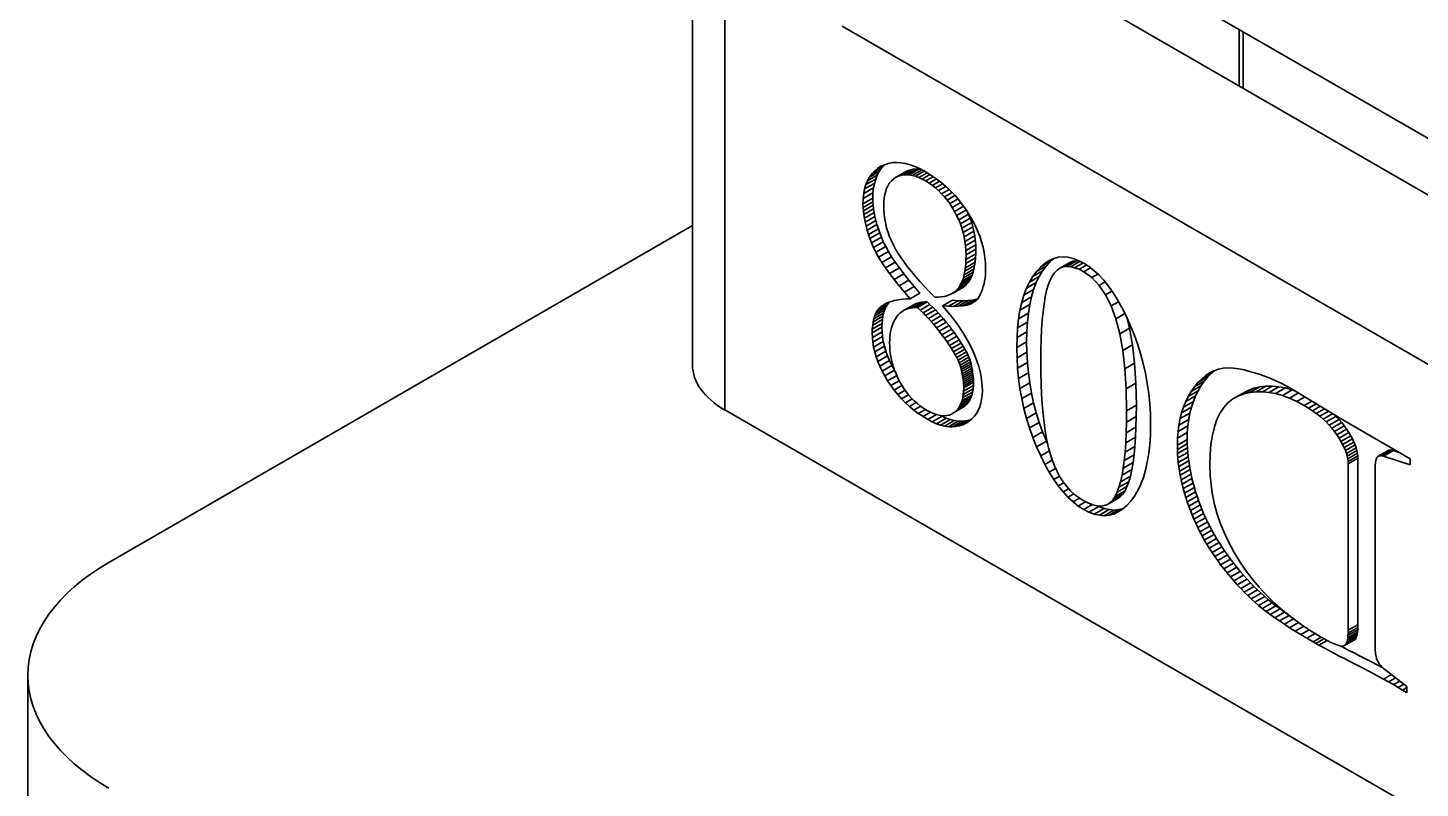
# Model space of a CAD drawing. Header units: millimetres. Extents: x -105 to 105, y -148 to 148.
# Drawn here: x 46.32 to 56.38, y -28.26 to -22.76 of the extents above; entities that cross this region are included whole.
import ezdxf

# ---------------------------------------------------------------- set-up
doc = ezdxf.new("R2010")
doc.units = ezdxf.units.MM
doc.layers.add('粗实线层', color=7, linetype='Continuous', lineweight=35)

msp = doc.modelspace()

# ---------------------------------------------------------------- linework, layer by layer
at = {"layer": '粗实线层', "color": 7, "lineweight": 35, "ltscale": 0.3}
for p, q in [((51.122, -25.202), (51.122, -18.915)), ((51.357, -25.528), (51.357, -19.241)), ((52.205, -21.119), (61.398, -26.427)), ((61.398, -26.835), (53.266, -22.14)), ((61.398, -28.06), (52.205, -22.752)), ((55.075, -23.185), (55.075, -22.776)), ((55.104, -23.201), (55.104, -22.793)), ((52.438, -23.8), (52.509, -23.759)), ((52.46, -23.782), (52.499, -23.759)), ((52.485, -23.766), (52.511, -23.754)), ((52.489, -23.78), (52.509, -23.759)), ((52.509, -23.759), (52.518, -23.751)), ((52.511, -23.754), (52.539, -23.745)), ((52.539, -23.745), (52.568, -23.739)), ((52.568, -23.739), (52.598, -23.738)), ((52.598, -23.738), (52.629, -23.74)), ((52.629, -23.74), (52.662, -23.746)), ((52.662, -23.746), (52.696, -23.755)), ((52.696, -23.755), (52.731, -23.768)), ((52.376, -23.898), (52.447, -23.858)), ((52.388, -23.87), (52.458, -23.829)), ((52.388, -23.87), (52.402, -23.844)), ((52.402, -23.844), (52.473, -23.803)), ((52.402, -23.844), (52.419, -23.821)), ((52.419, -23.821), (52.489, -23.78)), ((52.419, -23.821), (52.438, -23.8)), ((52.438, -23.8), (52.46, -23.782)), ((52.438, -23.889), (52.447, -23.858)), ((52.447, -23.858), (52.458, -23.829)), ((52.458, -23.829), (52.473, -23.803)), ((52.46, -23.782), (52.485, -23.766)), ((52.473, -23.803), (52.489, -23.78)), ((52.575, -23.858), (52.56, -23.871)), ((52.591, -23.847), (52.575, -23.858)), ((52.591, -23.847), (52.662, -23.806)), ((52.609, -23.838), (52.591, -23.847)), ((52.609, -23.838), (52.68, -23.797)), ((52.628, -23.832), (52.609, -23.838)), ((52.628, -23.832), (52.698, -23.791)), ((52.647, -23.828), (52.628, -23.832)), ((52.647, -23.828), (52.718, -23.787)), ((52.667, -23.827), (52.647, -23.828)), ((52.68, -23.797), (52.662, -23.806)), ((52.667, -23.827), (52.738, -23.786)), ((52.689, -23.828), (52.667, -23.827)), ((52.698, -23.791), (52.68, -23.797)), ((52.689, -23.828), (52.759, -23.787)), ((52.711, -23.832), (52.689, -23.828)), ((52.718, -23.787), (52.698, -23.791)), ((52.711, -23.832), (52.782, -23.791)), ((52.734, -23.838), (52.711, -23.832)), ((52.738, -23.786), (52.718, -23.787)), ((52.731, -23.768), (52.768, -23.785)), ((52.734, -23.838), (52.805, -23.797)), ((52.758, -23.847), (52.734, -23.838)), ((52.759, -23.787), (52.738, -23.786)), ((52.758, -23.847), (52.818, -23.812)), ((52.782, -23.858), (52.758, -23.847)), ((52.782, -23.791), (52.759, -23.787)), ((52.768, -23.785), (52.806, -23.805)), ((52.782, -23.858), (52.839, -23.826)), ((52.808, -23.872), (52.782, -23.858)), ((52.806, -23.805), (52.845, -23.829)), ((52.808, -23.872), (52.862, -23.841)), ((52.833, -23.887), (52.886, -23.857)), ((52.845, -23.829), (52.882, -23.854)), ((52.882, -23.854), (52.918, -23.881)), ((52.357, -23.999), (52.427, -23.958)), ((52.361, -23.963), (52.431, -23.922)), ((52.361, -23.963), (52.367, -23.929)), ((52.367, -23.929), (52.438, -23.889)), ((52.367, -23.929), (52.376, -23.898)), ((52.376, -23.898), (52.388, -23.87)), ((52.426, -23.997), (52.427, -23.958)), ((52.427, -23.958), (52.431, -23.922)), ((52.431, -23.922), (52.438, -23.889)), ((52.519, -23.945), (52.512, -23.969)), ((52.526, -23.923), (52.519, -23.945)), ((52.536, -23.904), (52.526, -23.923)), ((52.547, -23.886), (52.536, -23.904)), ((52.56, -23.871), (52.547, -23.886)), ((52.833, -23.887), (52.808, -23.872)), ((52.857, -23.904), (52.833, -23.887)), ((52.857, -23.904), (52.909, -23.874)), ((52.88, -23.922), (52.857, -23.904)), ((52.88, -23.922), (52.931, -23.893)), ((52.902, -23.942), (52.88, -23.922)), ((52.902, -23.942), (52.954, -23.912)), ((52.923, -23.964), (52.902, -23.942)), ((52.918, -23.881), (52.952, -23.91)), ((52.923, -23.964), (52.977, -23.933)), ((52.944, -23.986), (52.999, -23.955)), ((52.952, -23.91), (52.985, -23.94)), ((52.985, -23.94), (53.016, -23.972)), ((52.355, -24.038), (52.426, -23.997)), ((52.355, -24.038), (52.357, -23.999)), ((52.356, -24.063), (52.355, -24.038)), ((52.356, -24.063), (52.427, -24.022)), ((52.357, -23.999), (52.361, -23.963)), ((52.358, -24.088), (52.429, -24.048)), ((52.427, -24.022), (52.426, -23.997)), ((52.429, -24.048), (52.427, -24.022)), ((52.432, -24.074), (52.429, -24.048)), ((52.506, -24.023), (52.505, -24.053)), ((52.505, -24.053), (52.506, -24.086)), ((52.508, -23.995), (52.506, -24.023)), ((52.512, -23.969), (52.508, -23.995)), ((52.944, -23.986), (52.923, -23.964)), ((52.963, -24.011), (52.944, -23.986)), ((52.963, -24.011), (53.02, -23.978)), ((52.982, -24.036), (52.963, -24.011)), ((52.982, -24.036), (53.042, -24.002)), ((53, -24.064), (52.982, -24.036)), ((53, -24.064), (53.062, -24.028)), ((53.016, -23.972), (53.045, -24.006)), ((53.017, -24.093), (53.087, -24.052)), ((53.045, -24.006), (53.073, -24.041)), ((53.073, -24.041), (53.099, -24.077)), ((52.358, -24.088), (52.356, -24.063)), ((52.361, -24.115), (52.358, -24.088)), ((52.361, -24.115), (52.432, -24.074)), ((52.365, -24.142), (52.361, -24.115)), ((52.365, -24.142), (52.436, -24.101)), ((52.371, -24.17), (52.365, -24.142)), ((52.371, -24.17), (52.441, -24.129)), ((52.378, -24.198), (52.448, -24.158)), ((52.436, -24.101), (52.432, -24.074)), ((52.441, -24.129), (52.436, -24.101)), ((52.448, -24.158), (52.441, -24.129)), ((52.456, -24.187), (52.448, -24.158)), ((52.506, -24.086), (52.508, -24.118)), ((52.508, -24.118), (52.512, -24.15)), ((52.512, -24.15), (52.519, -24.182)), ((53.017, -24.093), (53, -24.064)), ((53.032, -24.122), (53.017, -24.093)), ((53.032, -24.122), (53.103, -24.081)), ((53.047, -24.152), (53.032, -24.122)), ((53.047, -24.152), (53.117, -24.112)), ((53.059, -24.183), (53.047, -24.152)), ((53.059, -24.183), (53.13, -24.142)), ((53.099, -24.077), (53.123, -24.116)), ((53.117, -24.112), (53.108, -24.092)), ((53.13, -24.142), (53.117, -24.112)), ((53.123, -24.116), (53.146, -24.155)), ((53.141, -24.173), (53.13, -24.142)), ((53.146, -24.155), (53.166, -24.194)), ((46.902, -26.631), (51.122, -24.194)), ((52.378, -24.198), (52.371, -24.17)), ((52.386, -24.228), (52.378, -24.198)), ((52.386, -24.228), (52.456, -24.187)), ((52.395, -24.258), (52.386, -24.228)), ((52.395, -24.258), (52.466, -24.217)), ((52.405, -24.288), (52.395, -24.258)), ((52.405, -24.288), (52.476, -24.247)), ((52.466, -24.217), (52.456, -24.187)), ((52.476, -24.247), (52.466, -24.217)), ((52.488, -24.279), (52.476, -24.247)), ((52.519, -24.182), (52.526, -24.213)), ((52.526, -24.213), (52.536, -24.244)), ((52.536, -24.244), (52.547, -24.275)), ((53.07, -24.214), (53.059, -24.183)), ((53.07, -24.214), (53.141, -24.173)), ((53.079, -24.245), (53.07, -24.214)), ((53.079, -24.245), (53.15, -24.204)), ((53.086, -24.277), (53.079, -24.245)), ((53.086, -24.277), (53.157, -24.236)), ((53.15, -24.204), (53.141, -24.173)), ((53.157, -24.236), (53.15, -24.204)), ((53.163, -24.268), (53.157, -24.236)), ((53.166, -24.194), (53.184, -24.233)), ((53.184, -24.233), (53.199, -24.272)), ((52.417, -24.32), (52.405, -24.288)), ((52.417, -24.32), (52.488, -24.279)), ((52.431, -24.352), (52.417, -24.32)), ((52.431, -24.352), (52.502, -24.311)), ((52.448, -24.387), (52.431, -24.352)), ((52.448, -24.387), (52.519, -24.346)), ((52.502, -24.311), (52.488, -24.279)), ((52.519, -24.346), (52.502, -24.311)), ((52.539, -24.382), (52.519, -24.346)), ((52.547, -24.275), (52.56, -24.306)), ((52.56, -24.306), (52.575, -24.336)), ((52.575, -24.336), (52.591, -24.366)), ((53.092, -24.309), (53.086, -24.277)), ((53.092, -24.309), (53.163, -24.268)), ((53.096, -24.341), (53.092, -24.309)), ((53.096, -24.341), (53.167, -24.3)), ((53.099, -24.374), (53.096, -24.341)), ((53.099, -24.374), (53.17, -24.333)), ((53.167, -24.3), (53.163, -24.268)), ((53.17, -24.333), (53.167, -24.3)), ((53.17, -24.366), (53.17, -24.333)), ((53.199, -24.272), (53.212, -24.311)), ((53.212, -24.311), (53.223, -24.35)), ((53.223, -24.35), (53.231, -24.389)), ((52.468, -24.423), (52.448, -24.387)), ((52.468, -24.423), (52.539, -24.382)), ((52.491, -24.461), (52.468, -24.423)), ((52.491, -24.461), (52.562, -24.42)), ((52.518, -24.5), (52.491, -24.461)), ((52.518, -24.5), (52.588, -24.46)), ((52.562, -24.42), (52.539, -24.382)), ((52.588, -24.46), (52.562, -24.42)), ((52.618, -24.501), (52.588, -24.46)), ((52.591, -24.366), (52.61, -24.396)), ((52.61, -24.396), (52.63, -24.427)), ((52.63, -24.427), (52.653, -24.459)), ((52.653, -24.459), (52.678, -24.492)), ((53.095, -24.499), (53.166, -24.458)), ((53.098, -24.47), (53.168, -24.429)), ((53.098, -24.47), (53.099, -24.44)), ((53.1, -24.407), (53.099, -24.374)), ((53.099, -24.44), (53.17, -24.399)), ((53.099, -24.44), (53.1, -24.407)), ((53.1, -24.407), (53.17, -24.366)), ((53.162, -24.484), (53.166, -24.458)), ((53.166, -24.458), (53.168, -24.429)), ((53.168, -24.429), (53.17, -24.399)), ((53.17, -24.399), (53.17, -24.366)), ((53.231, -24.389), (53.237, -24.428)), ((53.237, -24.428), (53.241, -24.467)), ((53.64, -24.494), (53.71, -24.453)), ((53.67, -24.468), (53.718, -24.44)), ((53.67, -24.468), (53.701, -24.448)), ((53.681, -24.485), (53.71, -24.453)), ((53.701, -24.448), (53.734, -24.433)), ((53.71, -24.453), (53.734, -24.433)), ((53.734, -24.433), (53.767, -24.424)), ((53.767, -24.424), (53.802, -24.421)), ((53.779, -24.502), (53.85, -24.462)), ((53.802, -24.421), (53.837, -24.424)), ((53.802, -24.494), (53.873, -24.453)), ((53.828, -24.49), (53.898, -24.449)), ((53.837, -24.424), (53.874, -24.432)), ((53.873, -24.453), (53.85, -24.462)), ((53.855, -24.492), (53.926, -24.451)), ((53.898, -24.449), (53.873, -24.453)), ((53.874, -24.432), (53.912, -24.446)), ((53.885, -24.499), (53.946, -24.464)), ((53.926, -24.451), (53.898, -24.449)), ((53.912, -24.446), (53.951, -24.466)), ((52.547, -24.542), (52.518, -24.5)), ((52.547, -24.542), (52.618, -24.501)), ((52.58, -24.585), (52.547, -24.542)), ((52.58, -24.585), (52.651, -24.544)), ((52.651, -24.544), (52.618, -24.501)), ((52.686, -24.589), (52.651, -24.544)), ((52.678, -24.492), (52.705, -24.527)), ((52.705, -24.527), (52.735, -24.562)), ((52.735, -24.562), (52.766, -24.598)), ((53.074, -24.593), (53.145, -24.553)), ((53.081, -24.573), (53.152, -24.532)), ((53.081, -24.573), (53.087, -24.55)), ((53.087, -24.55), (53.157, -24.509)), ((53.087, -24.55), (53.091, -24.525)), ((53.091, -24.525), (53.162, -24.484)), ((53.091, -24.525), (53.095, -24.499)), ((53.095, -24.499), (53.098, -24.47)), ((53.137, -24.571), (53.145, -24.553)), ((53.145, -24.553), (53.152, -24.532)), ((53.152, -24.532), (53.157, -24.509)), ((53.157, -24.509), (53.162, -24.484)), ((53.24, -24.552), (53.238, -24.574)), ((53.241, -24.529), (53.24, -24.552)), ((53.241, -24.467), (53.242, -24.506)), ((53.242, -24.506), (53.241, -24.529)), ((53.559, -24.603), (53.583, -24.562)), ((53.559, -24.603), (53.63, -24.562)), ((53.583, -24.562), (53.654, -24.521)), ((53.583, -24.562), (53.61, -24.526)), ((53.608, -24.607), (53.63, -24.562)), ((53.61, -24.526), (53.681, -24.485)), ((53.61, -24.526), (53.64, -24.494)), ((53.63, -24.562), (53.654, -24.521)), ((53.64, -24.494), (53.67, -24.468)), ((53.654, -24.521), (53.681, -24.485)), ((53.722, -24.56), (53.708, -24.59)), ((53.739, -24.536), (53.722, -24.56)), ((53.758, -24.516), (53.739, -24.536)), ((53.779, -24.502), (53.758, -24.516)), ((53.802, -24.494), (53.779, -24.502)), ((53.828, -24.49), (53.802, -24.494)), ((53.855, -24.492), (53.828, -24.49)), ((53.885, -24.499), (53.855, -24.492)), ((53.917, -24.511), (53.885, -24.499)), ((53.917, -24.511), (53.972, -24.48)), ((53.951, -24.529), (53.917, -24.511)), ((53.951, -24.466), (53.988, -24.49)), ((53.951, -24.529), (54.001, -24.5)), ((54.01, -24.571), (53.951, -24.529)), ((53.988, -24.49), (54.025, -24.519)), ((54.01, -24.571), (54.054, -24.546)), ((54.025, -24.519), (54.061, -24.552)), ((54.061, -24.552), (54.096, -24.59)), ((52.616, -24.63), (52.58, -24.585)), ((52.616, -24.63), (52.686, -24.589)), ((52.655, -24.676), (52.616, -24.63)), ((52.655, -24.676), (52.725, -24.636)), ((52.725, -24.636), (52.686, -24.589)), ((52.767, -24.684), (52.725, -24.636)), ((52.766, -24.598), (52.8, -24.635)), ((52.8, -24.635), (52.836, -24.673)), ((52.995, -24.688), (53.066, -24.648)), ((53.01, -24.68), (53.081, -24.639)), ((53.024, -24.669), (53.095, -24.628)), ((53.024, -24.669), (53.036, -24.657)), ((53.036, -24.657), (53.107, -24.616)), ((53.036, -24.657), (53.048, -24.644)), ((53.048, -24.644), (53.118, -24.603)), ((53.048, -24.644), (53.057, -24.629)), ((53.057, -24.629), (53.128, -24.588)), ((53.057, -24.629), (53.066, -24.612)), ((53.066, -24.612), (53.137, -24.571)), ((53.066, -24.612), (53.074, -24.593)), ((53.066, -24.648), (53.081, -24.639)), ((53.074, -24.593), (53.081, -24.573)), ((53.081, -24.639), (53.095, -24.628)), ((53.095, -24.628), (53.107, -24.616)), ((53.107, -24.616), (53.118, -24.603)), ((53.118, -24.603), (53.128, -24.588)), ((53.128, -24.588), (53.137, -24.571)), ((53.219, -24.655), (53.212, -24.674)), ((53.225, -24.636), (53.219, -24.655)), ((53.23, -24.616), (53.225, -24.636)), ((53.234, -24.595), (53.23, -24.616)), ((53.238, -24.574), (53.234, -24.595)), ((53.519, -24.697), (53.537, -24.648)), ((53.519, -24.697), (53.589, -24.656)), ((53.537, -24.648), (53.559, -24.603)), ((53.537, -24.648), (53.608, -24.607)), ((53.574, -24.709), (53.589, -24.656)), ((53.589, -24.656), (53.608, -24.607)), ((53.683, -24.665), (53.673, -24.711)), ((53.695, -24.625), (53.683, -24.665)), ((53.708, -24.59), (53.695, -24.625)), ((54.062, -24.627), (54.01, -24.571)), ((54.062, -24.627), (54.105, -24.602)), ((54.109, -24.695), (54.062, -24.627)), ((54.096, -24.59), (54.13, -24.633)), ((54.13, -24.633), (54.163, -24.68)), ((52.467, -24.798), (52.538, -24.757)), ((52.479, -24.785), (52.542, -24.748)), ((52.493, -24.774), (52.522, -24.757)), ((52.493, -24.774), (52.508, -24.765)), ((52.508, -24.765), (52.524, -24.756)), ((52.524, -24.756), (52.541, -24.749)), ((52.527, -24.772), (52.538, -24.757)), ((52.538, -24.757), (52.55, -24.744)), ((52.541, -24.749), (52.56, -24.743)), ((52.56, -24.743), (52.579, -24.737)), ((52.579, -24.737), (52.6, -24.733)), ((52.6, -24.733), (52.623, -24.729)), ((52.623, -24.729), (52.646, -24.727)), ((52.646, -24.727), (52.671, -24.725)), ((52.697, -24.725), (52.655, -24.676)), ((52.663, -24.802), (52.734, -24.761)), ((52.671, -24.725), (52.697, -24.725)), ((52.678, -24.796), (52.749, -24.755)), ((52.695, -24.792), (52.765, -24.751)), ((52.697, -24.725), (52.767, -24.684)), ((52.712, -24.789), (52.782, -24.748)), ((52.734, -24.761), (52.719, -24.769)), ((52.73, -24.788), (52.801, -24.747)), ((52.749, -24.755), (52.734, -24.761)), ((52.749, -24.788), (52.82, -24.747)), ((52.765, -24.751), (52.749, -24.755)), ((52.782, -24.748), (52.765, -24.751)), ((52.769, -24.806), (52.839, -24.765)), ((52.801, -24.747), (52.782, -24.748)), ((52.82, -24.747), (52.801, -24.747)), ((52.839, -24.765), (52.82, -24.747)), ((52.836, -24.673), (52.874, -24.712)), ((52.859, -24.785), (52.839, -24.765)), ((52.874, -24.712), (52.898, -24.712)), ((52.898, -24.712), (52.92, -24.71)), ((52.92, -24.71), (52.941, -24.707)), ((52.931, -24.775), (53.002, -24.735)), ((52.941, -24.707), (52.96, -24.702)), ((52.96, -24.702), (52.978, -24.696)), ((52.973, -24.778), (53.044, -24.738)), ((52.978, -24.696), (52.995, -24.688)), ((52.995, -24.688), (53.01, -24.68)), ((53.044, -24.738), (53.002, -24.735)), ((53.01, -24.68), (53.024, -24.669)), ((53.011, -24.779), (53.082, -24.739)), ((53.082, -24.739), (53.044, -24.738)), ((53.046, -24.778), (53.116, -24.737)), ((53.077, -24.775), (53.148, -24.734)), ((53.116, -24.737), (53.082, -24.739)), ((53.105, -24.769), (53.176, -24.728)), ((53.13, -24.762), (53.105, -24.769)), ((53.148, -24.734), (53.116, -24.737)), ((53.13, -24.762), (53.171, -24.738)), ((53.151, -24.752), (53.13, -24.762)), ((53.176, -24.728), (53.148, -24.734)), ((53.169, -24.74), (53.151, -24.752)), ((53.183, -24.726), (53.169, -24.74)), ((53.183, -24.726), (53.176, -24.728)), ((53.194, -24.71), (53.183, -24.726)), ((53.203, -24.692), (53.194, -24.71)), ((53.212, -24.674), (53.203, -24.692)), ((53.49, -24.807), (53.503, -24.75)), ((53.49, -24.807), (53.561, -24.766)), ((53.503, -24.75), (53.519, -24.697)), ((53.503, -24.75), (53.574, -24.709)), ((53.551, -24.827), (53.561, -24.766)), ((53.561, -24.766), (53.574, -24.709)), ((53.664, -24.762), (53.657, -24.818)), ((53.673, -24.711), (53.664, -24.762)), ((54.109, -24.695), (54.155, -24.668)), ((54.149, -24.776), (54.109, -24.695)), ((54.149, -24.776), (54.203, -24.745)), ((54.163, -24.68), (54.195, -24.731)), ((54.195, -24.731), (54.227, -24.788)), ((52.428, -24.891), (52.499, -24.85)), ((52.433, -24.869), (52.504, -24.828)), ((52.433, -24.869), (52.44, -24.848)), ((52.44, -24.848), (52.51, -24.807)), ((52.44, -24.848), (52.447, -24.829)), ((52.447, -24.829), (52.518, -24.788)), ((52.447, -24.829), (52.457, -24.812)), ((52.457, -24.812), (52.527, -24.772)), ((52.457, -24.812), (52.467, -24.798)), ((52.467, -24.798), (52.479, -24.785)), ((52.479, -24.785), (52.493, -24.774)), ((52.495, -24.875), (52.499, -24.85)), ((52.499, -24.85), (52.504, -24.828)), ((52.504, -24.828), (52.51, -24.807)), ((52.51, -24.807), (52.518, -24.788)), ((52.518, -24.788), (52.527, -24.772)), ((52.6, -24.853), (52.59, -24.868)), ((52.61, -24.84), (52.6, -24.853)), ((52.622, -24.828), (52.61, -24.84)), ((52.635, -24.818), (52.622, -24.828)), ((52.648, -24.809), (52.635, -24.818)), ((52.648, -24.809), (52.719, -24.769)), ((52.663, -24.802), (52.648, -24.809)), ((52.678, -24.796), (52.663, -24.802)), ((52.695, -24.792), (52.678, -24.796)), ((52.712, -24.789), (52.695, -24.792)), ((52.73, -24.788), (52.712, -24.789)), ((52.749, -24.788), (52.73, -24.788)), ((52.769, -24.806), (52.749, -24.788)), ((52.789, -24.826), (52.769, -24.806)), ((52.789, -24.826), (52.859, -24.785)), ((52.808, -24.846), (52.789, -24.826)), ((52.808, -24.846), (52.879, -24.805)), ((52.828, -24.867), (52.808, -24.846)), ((52.828, -24.867), (52.899, -24.826)), ((52.848, -24.888), (52.828, -24.867)), ((52.848, -24.888), (52.918, -24.848)), ((52.879, -24.805), (52.859, -24.785)), ((52.899, -24.826), (52.879, -24.805)), ((52.918, -24.848), (52.899, -24.826)), ((52.938, -24.87), (52.918, -24.848)), ((52.973, -24.778), (52.931, -24.775)), ((52.931, -24.775), (52.986, -24.841)), ((53.011, -24.779), (52.973, -24.778)), ((52.986, -24.841), (53.035, -24.905)), ((53.046, -24.778), (53.011, -24.779)), ((53.077, -24.775), (53.046, -24.778)), ((53.105, -24.769), (53.077, -24.775)), ((53.48, -24.868), (53.49, -24.807)), ((53.48, -24.868), (53.551, -24.827)), ((53.544, -24.893), (53.551, -24.827)), ((53.657, -24.818), (53.651, -24.879)), ((54.184, -24.87), (54.149, -24.776)), ((54.184, -24.87), (54.254, -24.829)), ((54.227, -24.788), (54.257, -24.848)), ((54.257, -24.848), (54.287, -24.914)), ((54.282, -24.936), (54.262, -24.857)), ((52.422, -24.943), (52.493, -24.902)), ((52.422, -24.943), (52.425, -24.916)), ((52.422, -24.971), (52.492, -24.93)), ((52.422, -24.971), (52.422, -24.943)), ((52.423, -25.005), (52.494, -24.964)), ((52.425, -24.916), (52.495, -24.875)), ((52.425, -24.916), (52.428, -24.891)), ((52.428, -24.891), (52.433, -24.869)), ((52.492, -24.93), (52.493, -24.902)), ((52.494, -24.964), (52.492, -24.93)), ((52.493, -24.902), (52.495, -24.875)), ((52.497, -24.998), (52.494, -24.964)), ((52.556, -24.954), (52.552, -24.975)), ((52.56, -24.935), (52.556, -24.954)), ((52.566, -24.917), (52.56, -24.935)), ((52.573, -24.9), (52.566, -24.917)), ((52.581, -24.883), (52.573, -24.9)), ((52.59, -24.868), (52.581, -24.883)), ((52.867, -24.911), (52.848, -24.888)), ((52.867, -24.911), (52.938, -24.87)), ((52.886, -24.935), (52.867, -24.911)), ((52.886, -24.935), (52.957, -24.894)), ((52.906, -24.959), (52.886, -24.935)), ((52.906, -24.959), (52.977, -24.918)), ((52.925, -24.984), (52.906, -24.959)), ((52.925, -24.984), (52.996, -24.943)), ((52.957, -24.894), (52.938, -24.87)), ((52.977, -24.918), (52.957, -24.894)), ((52.996, -24.943), (52.977, -24.918)), ((53.015, -24.969), (52.996, -24.943)), ((53.035, -24.905), (53.078, -24.969)), ((53.469, -25.003), (53.473, -24.934)), ((53.469, -25.003), (53.539, -24.962)), ((53.473, -24.934), (53.48, -24.868)), ((53.473, -24.934), (53.544, -24.893)), ((53.538, -25.036), (53.539, -24.962)), ((53.539, -24.962), (53.544, -24.893)), ((53.646, -24.945), (53.643, -25.017)), ((53.651, -24.879), (53.646, -24.945)), ((54.211, -24.977), (54.184, -24.87)), ((54.211, -24.977), (54.282, -24.936)), ((54.304, -25.056), (54.282, -24.936)), ((54.287, -24.914), (54.315, -24.982)), ((52.423, -25.005), (52.422, -24.971)), ((52.426, -25.039), (52.423, -25.005)), ((52.426, -25.039), (52.497, -24.998)), ((52.432, -25.074), (52.426, -25.039)), ((52.432, -25.074), (52.502, -25.033)), ((52.44, -25.108), (52.51, -25.067)), ((52.502, -25.033), (52.497, -24.998)), ((52.51, -25.067), (52.502, -25.033)), ((52.52, -25.102), (52.51, -25.067)), ((52.548, -25.018), (52.547, -25.041)), ((52.547, -25.041), (52.548, -25.07)), ((52.549, -24.996), (52.548, -25.018)), ((52.552, -24.975), (52.549, -24.996)), ((52.944, -25.01), (52.925, -24.984)), ((52.944, -25.01), (53.015, -24.969)), ((52.963, -25.036), (52.944, -25.01)), ((52.963, -25.036), (53.034, -24.995)), ((52.98, -25.061), (52.963, -25.036)), ((52.98, -25.061), (53.051, -25.02)), ((52.995, -25.084), (52.98, -25.061)), ((52.995, -25.084), (53.066, -25.044)), ((53.009, -25.107), (53.08, -25.066)), ((53.034, -24.995), (53.015, -24.969)), ((53.051, -25.02), (53.034, -24.995)), ((53.066, -25.044), (53.051, -25.02)), ((53.08, -25.066), (53.066, -25.044)), ((53.078, -24.969), (53.115, -25.032)), ((53.092, -25.088), (53.08, -25.066)), ((53.115, -25.032), (53.146, -25.093)), ((53.467, -25.076), (53.469, -25.003)), ((53.467, -25.076), (53.538, -25.036)), ((53.539, -25.111), (53.538, -25.036)), ((53.643, -25.017), (53.641, -25.094)), ((54.233, -25.097), (54.211, -24.977)), ((54.233, -25.097), (54.304, -25.056)), ((54.319, -25.189), (54.304, -25.056)), ((54.315, -24.982), (54.34, -25.051)), ((54.34, -25.051), (54.362, -25.12)), ((52.44, -25.108), (52.432, -25.074)), ((52.45, -25.143), (52.44, -25.108)), ((52.45, -25.143), (52.52, -25.102)), ((52.462, -25.177), (52.45, -25.143)), ((52.462, -25.177), (52.533, -25.136)), ((52.533, -25.136), (52.52, -25.102)), ((52.547, -25.171), (52.533, -25.136)), ((52.548, -25.07), (52.55, -25.099)), ((52.55, -25.099), (52.554, -25.127)), ((52.554, -25.127), (52.559, -25.156)), ((52.559, -25.156), (52.565, -25.184)), ((53.009, -25.107), (52.995, -25.084)), ((53.022, -25.129), (53.009, -25.107)), ((53.022, -25.129), (53.092, -25.088)), ((53.033, -25.149), (53.022, -25.129)), ((53.033, -25.149), (53.103, -25.108)), ((53.042, -25.169), (53.033, -25.149)), ((53.042, -25.169), (53.113, -25.128)), ((53.05, -25.187), (53.042, -25.169)), ((53.05, -25.187), (53.121, -25.146)), ((53.057, -25.204), (53.127, -25.163)), ((53.103, -25.108), (53.092, -25.088)), ((53.113, -25.128), (53.103, -25.108)), ((53.121, -25.146), (53.113, -25.128)), ((53.127, -25.163), (53.121, -25.146)), ((53.132, -25.179), (53.127, -25.163)), ((53.146, -25.093), (53.172, -25.154)), ((53.172, -25.154), (53.192, -25.214)), ((53.469, -25.152), (53.467, -25.076)), ((53.469, -25.152), (53.539, -25.111)), ((53.473, -25.227), (53.469, -25.152)), ((53.544, -25.186), (53.539, -25.111)), ((53.641, -25.094), (53.64, -25.176)), ((54.249, -25.23), (54.233, -25.097)), ((54.362, -25.12), (54.381, -25.191)), ((52.476, -25.212), (52.462, -25.177)), ((52.476, -25.212), (52.547, -25.171)), ((52.493, -25.247), (52.476, -25.212)), ((52.493, -25.247), (52.564, -25.206)), ((52.512, -25.282), (52.493, -25.247)), ((52.512, -25.282), (52.583, -25.241)), ((52.564, -25.206), (52.547, -25.171)), ((52.583, -25.241), (52.564, -25.206)), ((52.565, -25.184), (52.573, -25.212)), ((52.573, -25.212), (52.583, -25.24)), ((52.583, -25.24), (52.594, -25.267)), ((52.594, -25.267), (52.606, -25.295)), ((53.057, -25.204), (53.05, -25.187)), ((53.062, -25.22), (53.057, -25.204)), ((53.062, -25.22), (53.132, -25.179)), ((53.066, -25.236), (53.062, -25.22)), ((53.066, -25.236), (53.137, -25.195)), ((53.069, -25.251), (53.066, -25.236)), ((53.069, -25.251), (53.14, -25.21)), ((53.073, -25.266), (53.069, -25.251)), ((53.073, -25.266), (53.143, -25.225)), ((53.075, -25.281), (53.073, -25.266)), ((53.075, -25.281), (53.146, -25.24)), ((53.078, -25.296), (53.148, -25.255)), ((53.08, -25.31), (53.15, -25.27)), ((53.137, -25.195), (53.132, -25.179)), ((53.14, -25.21), (53.137, -25.195)), ((53.143, -25.225), (53.14, -25.21)), ((53.146, -25.24), (53.143, -25.225)), ((53.148, -25.255), (53.146, -25.24)), ((53.15, -25.27), (53.148, -25.255)), ((53.152, -25.284), (53.15, -25.27)), ((53.192, -25.214), (53.207, -25.272)), ((53.473, -25.227), (53.544, -25.186)), ((53.48, -25.301), (53.473, -25.227)), ((53.48, -25.301), (53.551, -25.26)), ((53.551, -25.26), (53.544, -25.186)), ((53.561, -25.333), (53.551, -25.26)), ((53.64, -25.176), (53.641, -25.259)), ((53.641, -25.259), (53.643, -25.339)), ((54.249, -25.23), (54.319, -25.189)), ((54.258, -25.376), (54.249, -25.23)), ((54.329, -25.335), (54.319, -25.189)), ((54.381, -25.191), (54.397, -25.263)), ((54.397, -25.263), (54.411, -25.336)), ((54.804, -25.302), (54.875, -25.261)), ((54.832, -25.279), (54.879, -25.252)), ((54.832, -25.279), (54.862, -25.26)), ((54.848, -25.288), (54.875, -25.261)), ((54.862, -25.26), (54.893, -25.245)), ((54.875, -25.261), (54.895, -25.244)), ((54.893, -25.245), (54.926, -25.234)), ((54.926, -25.234), (54.96, -25.227)), ((54.96, -25.227), (54.996, -25.224)), ((54.996, -25.224), (55.033, -25.226)), ((55.033, -25.226), (55.072, -25.231)), ((55.072, -25.231), (55.111, -25.239)), ((55.111, -25.239), (55.15, -25.249)), ((55.15, -25.249), (55.189, -25.26)), ((55.189, -25.26), (55.227, -25.272)), ((52.533, -25.317), (52.512, -25.282)), ((52.533, -25.317), (52.604, -25.277)), ((52.556, -25.352), (52.533, -25.317)), ((52.556, -25.352), (52.617, -25.317)), ((52.58, -25.385), (52.556, -25.352)), ((52.58, -25.385), (52.637, -25.352)), ((52.606, -25.295), (52.62, -25.322)), ((52.62, -25.322), (52.635, -25.349)), ((52.635, -25.349), (52.651, -25.374)), ((53.078, -25.296), (53.075, -25.281)), ((53.08, -25.31), (53.078, -25.296)), ((53.081, -25.325), (53.08, -25.31)), ((53.081, -25.325), (53.152, -25.284)), ((53.082, -25.339), (53.081, -25.325)), ((53.082, -25.339), (53.153, -25.298)), ((53.083, -25.353), (53.082, -25.339)), ((53.082, -25.393), (53.153, -25.352)), ((53.082, -25.393), (53.083, -25.367)), ((53.083, -25.353), (53.154, -25.312)), ((53.083, -25.367), (53.154, -25.326)), ((53.083, -25.367), (53.083, -25.353)), ((53.151, -25.376), (53.153, -25.352)), ((53.153, -25.298), (53.152, -25.284)), ((53.154, -25.312), (53.153, -25.298)), ((53.153, -25.352), (53.154, -25.326)), ((53.154, -25.326), (53.154, -25.312)), ((53.207, -25.272), (53.215, -25.33)), ((53.215, -25.33), (53.218, -25.387)), ((53.49, -25.374), (53.48, -25.301)), ((53.49, -25.374), (53.561, -25.333)), ((53.574, -25.406), (53.561, -25.333)), ((53.643, -25.339), (53.646, -25.414)), ((54.258, -25.376), (54.329, -25.335)), ((54.332, -25.494), (54.329, -25.335)), ((54.411, -25.336), (54.421, -25.409)), ((54.728, -25.394), (54.799, -25.353)), ((54.728, -25.394), (54.752, -25.36)), ((54.752, -25.36), (54.823, -25.319)), ((54.752, -25.36), (54.777, -25.329)), ((54.777, -25.329), (54.848, -25.288)), ((54.777, -25.329), (54.804, -25.302)), ((54.778, -25.389), (54.799, -25.353)), ((54.799, -25.353), (54.823, -25.319)), ((54.804, -25.302), (54.832, -25.279)), ((54.823, -25.319), (54.848, -25.288)), ((55.153, -25.402), (55.224, -25.361)), ((55.224, -25.361), (55.181, -25.371)), ((55.197, -25.397), (55.268, -25.356)), ((55.268, -25.356), (55.224, -25.361)), ((55.227, -25.272), (55.266, -25.286)), ((55.243, -25.396), (55.314, -25.355)), ((55.266, -25.286), (55.304, -25.301)), ((55.314, -25.355), (55.268, -25.356)), ((55.29, -25.401), (55.361, -25.36)), ((55.304, -25.301), (55.341, -25.317)), ((55.361, -25.36), (55.314, -25.355)), ((55.339, -25.41), (55.409, -25.369)), ((55.341, -25.317), (55.379, -25.335)), ((55.409, -25.369), (55.361, -25.36)), ((55.379, -25.335), (55.416, -25.354)), ((55.459, -25.383), (55.409, -25.369)), ((55.416, -25.354), (55.453, -25.375)), ((52.606, -25.417), (52.58, -25.385)), ((52.606, -25.417), (52.659, -25.386)), ((52.633, -25.447), (52.606, -25.417)), ((52.633, -25.447), (52.684, -25.418)), ((52.662, -25.476), (52.633, -25.447)), ((52.651, -25.374), (52.668, -25.398)), ((52.662, -25.476), (52.711, -25.447)), ((52.668, -25.398), (52.686, -25.421)), ((52.686, -25.421), (52.706, -25.443)), ((52.706, -25.443), (52.726, -25.463)), ((52.726, -25.463), (52.748, -25.482)), ((53.057, -25.497), (53.127, -25.456)), ((53.065, -25.48), (53.135, -25.439)), ((53.065, -25.48), (53.071, -25.46)), ((53.071, -25.46), (53.142, -25.42)), ((53.071, -25.46), (53.076, -25.439)), ((53.076, -25.439), (53.147, -25.399)), ((53.076, -25.439), (53.08, -25.417)), ((53.08, -25.417), (53.151, -25.376)), ((53.08, -25.417), (53.082, -25.393)), ((53.118, -25.472), (53.127, -25.456)), ((53.127, -25.456), (53.135, -25.439)), ((53.135, -25.439), (53.142, -25.42)), ((53.142, -25.42), (53.147, -25.399)), ((53.147, -25.399), (53.151, -25.376)), ((53.213, -25.451), (53.208, -25.48)), ((53.217, -25.42), (53.213, -25.451)), ((53.218, -25.387), (53.217, -25.42)), ((53.503, -25.446), (53.49, -25.374)), ((53.503, -25.446), (53.574, -25.406)), ((53.519, -25.518), (53.503, -25.446)), ((53.589, -25.477), (53.574, -25.406)), ((53.646, -25.414), (53.651, -25.487)), ((54.261, -25.535), (54.258, -25.376)), ((54.421, -25.409), (54.428, -25.483)), ((54.673, -25.507), (54.744, -25.466)), ((54.673, -25.507), (54.689, -25.467)), ((54.689, -25.467), (54.76, -25.427)), ((54.689, -25.467), (54.707, -25.43)), ((54.707, -25.43), (54.778, -25.389)), ((54.707, -25.43), (54.728, -25.394)), ((54.73, -25.507), (54.744, -25.466)), ((54.744, -25.466), (54.76, -25.427)), ((54.76, -25.427), (54.778, -25.389)), ((55.029, -25.448), (54.994, -25.476)), ((55.029, -25.448), (55.1, -25.408)), ((55.068, -25.428), (55.029, -25.448)), ((55.068, -25.428), (55.139, -25.387)), ((55.11, -25.412), (55.068, -25.428)), ((55.139, -25.387), (55.1, -25.408)), ((55.11, -25.412), (55.181, -25.371)), ((55.153, -25.402), (55.11, -25.412)), ((55.181, -25.371), (55.139, -25.387)), ((55.197, -25.397), (55.153, -25.402)), ((55.243, -25.396), (55.197, -25.397)), ((55.29, -25.401), (55.243, -25.396)), ((55.339, -25.41), (55.29, -25.401)), ((55.388, -25.424), (55.339, -25.41)), ((55.388, -25.424), (55.459, -25.383)), ((55.44, -25.443), (55.388, -25.424)), ((55.44, -25.443), (55.51, -25.403)), ((55.492, -25.468), (55.44, -25.443)), ((55.453, -25.375), (55.837, -25.607)), ((55.482, -25.392), (55.459, -25.383)), ((55.492, -25.468), (55.551, -25.434)), ((55.546, -25.497), (55.492, -25.468)), ((55.546, -25.497), (55.601, -25.465)), ((62.246, -31.815), (51.357, -25.528)), ((52.692, -25.503), (52.662, -25.476)), ((52.692, -25.503), (52.74, -25.475)), ((52.723, -25.529), (52.692, -25.503)), ((52.723, -25.529), (52.772, -25.501)), ((52.755, -25.553), (52.723, -25.529)), ((52.748, -25.482), (52.771, -25.5)), ((52.755, -25.553), (52.806, -25.524)), ((52.789, -25.576), (52.755, -25.553)), ((52.771, -25.5), (52.795, -25.517)), ((52.789, -25.576), (52.844, -25.545)), ((52.795, -25.517), (52.82, -25.532)), ((52.82, -25.532), (52.843, -25.544)), ((52.825, -25.598), (52.887, -25.562)), ((52.843, -25.544), (52.865, -25.554)), ((52.865, -25.554), (52.886, -25.562)), ((52.886, -25.562), (52.906, -25.567)), ((52.906, -25.567), (52.925, -25.57)), ((52.927, -25.574), (52.918, -25.569)), ((52.925, -25.57), (52.944, -25.571)), ((52.944, -25.571), (52.962, -25.569)), ((52.962, -25.569), (52.978, -25.565)), ((52.978, -25.565), (52.994, -25.559)), ((52.994, -25.559), (53.01, -25.55)), ((53.01, -25.55), (53.08, -25.509)), ((53.01, -25.55), (53.024, -25.539)), ((53.024, -25.539), (53.094, -25.498)), ((53.024, -25.539), (53.036, -25.527)), ((53.036, -25.527), (53.107, -25.486)), ((53.036, -25.527), (53.047, -25.513)), ((53.047, -25.513), (53.118, -25.472)), ((53.047, -25.513), (53.057, -25.497)), ((53.057, -25.497), (53.065, -25.48)), ((53.08, -25.509), (53.094, -25.498)), ((53.094, -25.498), (53.107, -25.486)), ((53.107, -25.486), (53.118, -25.472)), ((53.176, -25.554), (53.161, -25.574)), ((53.189, -25.531), (53.176, -25.554)), ((53.199, -25.506), (53.189, -25.531)), ((53.208, -25.48), (53.199, -25.506)), ((53.519, -25.518), (53.589, -25.477)), ((53.537, -25.589), (53.519, -25.518)), ((53.537, -25.589), (53.608, -25.548)), ((53.608, -25.548), (53.589, -25.477)), ((53.63, -25.618), (53.608, -25.548)), ((53.651, -25.487), (53.657, -25.555)), ((53.657, -25.555), (53.664, -25.62)), ((54.26, -25.617), (54.261, -25.535)), ((54.261, -25.535), (54.332, -25.494)), ((54.331, -25.576), (54.332, -25.494)), ((54.428, -25.483), (54.433, -25.559)), ((54.433, -25.559), (54.434, -25.635)), ((54.648, -25.591), (54.659, -25.548)), ((54.648, -25.591), (54.719, -25.551)), ((54.659, -25.548), (54.673, -25.507)), ((54.659, -25.548), (54.73, -25.507)), ((54.71, -25.596), (54.719, -25.551)), ((54.719, -25.551), (54.73, -25.507)), ((54.937, -25.55), (54.914, -25.597)), ((54.964, -25.51), (54.937, -25.55)), ((54.994, -25.476), (54.964, -25.51)), ((55.576, -25.515), (55.546, -25.497)), ((55.576, -25.515), (55.631, -25.483)), ((55.605, -25.534), (55.576, -25.515)), ((55.605, -25.534), (55.661, -25.501)), ((55.632, -25.553), (55.605, -25.534)), ((55.632, -25.553), (55.691, -25.519)), ((55.658, -25.573), (55.632, -25.553)), ((55.658, -25.573), (55.721, -25.537)), ((55.682, -25.594), (55.753, -25.553)), ((55.775, -25.575), (55.761, -25.561)), ((52.825, -25.598), (52.789, -25.576)), ((52.856, -25.615), (52.825, -25.598)), ((52.856, -25.615), (52.927, -25.574)), ((52.887, -25.628), (52.856, -25.615)), ((52.887, -25.628), (52.957, -25.587)), ((52.916, -25.639), (52.887, -25.628)), ((52.916, -25.639), (52.987, -25.598)), ((52.945, -25.646), (52.916, -25.639)), ((52.957, -25.587), (52.927, -25.574)), ((52.945, -25.646), (53.016, -25.605)), ((52.973, -25.65), (52.945, -25.646)), ((52.987, -25.598), (52.957, -25.587)), ((52.973, -25.65), (53.044, -25.609)), ((53, -25.651), (52.973, -25.65)), ((53.016, -25.605), (52.987, -25.598)), ((53, -25.651), (53.071, -25.61)), ((53.027, -25.649), (53, -25.651)), ((53.044, -25.609), (53.016, -25.605)), ((53.027, -25.649), (53.097, -25.608)), ((53.052, -25.643), (53.027, -25.649)), ((53.071, -25.61), (53.044, -25.609)), ((53.052, -25.643), (53.123, -25.603)), ((53.077, -25.635), (53.052, -25.643)), ((53.097, -25.608), (53.071, -25.61)), ((53.077, -25.635), (53.126, -25.607)), ((53.101, -25.623), (53.077, -25.635)), ((53.123, -25.603), (53.097, -25.608)), ((53.123, -25.609), (53.101, -25.623)), ((53.143, -25.593), (53.123, -25.609)), ((53.137, -25.598), (53.123, -25.603)), ((53.161, -25.574), (53.143, -25.593)), ((53.559, -25.658), (53.537, -25.589)), ((53.559, -25.658), (53.63, -25.618)), ((53.583, -25.727), (53.559, -25.658)), ((53.654, -25.687), (53.63, -25.618)), ((53.664, -25.62), (53.673, -25.681)), ((54.258, -25.694), (54.26, -25.617)), ((54.258, -25.694), (54.329, -25.653)), ((54.26, -25.617), (54.331, -25.576)), ((54.326, -25.725), (54.329, -25.653)), ((54.329, -25.653), (54.331, -25.576)), ((54.434, -25.635), (54.433, -25.709)), ((54.633, -25.683), (54.64, -25.637)), ((54.633, -25.683), (54.704, -25.643)), ((54.64, -25.637), (54.648, -25.591)), ((54.64, -25.637), (54.71, -25.596)), ((54.7, -25.691), (54.704, -25.643)), ((54.704, -25.643), (54.71, -25.596)), ((54.896, -25.65), (54.882, -25.71)), ((54.914, -25.597), (54.896, -25.65)), ((55.682, -25.594), (55.658, -25.573)), ((55.705, -25.615), (55.682, -25.594)), ((55.705, -25.615), (55.775, -25.575)), ((55.726, -25.638), (55.705, -25.615)), ((55.726, -25.638), (55.797, -25.597)), ((55.746, -25.66), (55.726, -25.638)), ((55.746, -25.66), (55.817, -25.62)), ((55.765, -25.684), (55.746, -25.66)), ((55.765, -25.684), (55.835, -25.643)), ((55.797, -25.597), (55.775, -25.575)), ((55.782, -25.708), (55.852, -25.667)), ((55.817, -25.62), (55.797, -25.597)), ((55.835, -25.643), (55.817, -25.62)), ((55.852, -25.667), (55.835, -25.643)), ((55.837, -25.607), (56.311, -25.881)), ((55.868, -25.691), (55.852, -25.667)), ((53.583, -25.727), (53.654, -25.687)), ((53.61, -25.796), (53.583, -25.727)), ((53.61, -25.796), (53.681, -25.755)), ((53.681, -25.755), (53.654, -25.687)), ((53.673, -25.681), (53.683, -25.738)), ((53.692, -25.779), (53.681, -25.755)), ((53.683, -25.738), (53.695, -25.792)), ((54.25, -25.833), (54.255, -25.766)), ((54.255, -25.766), (54.258, -25.694)), ((54.255, -25.766), (54.326, -25.725)), ((54.321, -25.792), (54.326, -25.725)), ((54.433, -25.709), (54.428, -25.779)), ((54.629, -25.783), (54.63, -25.732)), ((54.629, -25.783), (54.699, -25.742)), ((54.629, -25.813), (54.7, -25.773)), ((54.63, -25.732), (54.633, -25.683)), ((54.63, -25.732), (54.7, -25.691)), ((54.699, -25.742), (54.7, -25.691)), ((54.7, -25.773), (54.699, -25.742)), ((54.701, -25.803), (54.7, -25.773)), ((54.882, -25.71), (54.871, -25.777)), ((55.782, -25.708), (55.765, -25.684)), ((55.797, -25.732), (55.782, -25.708)), ((55.797, -25.732), (55.868, -25.691)), ((55.811, -25.756), (55.797, -25.732)), ((55.811, -25.756), (55.882, -25.715)), ((55.823, -25.778), (55.811, -25.756)), ((55.823, -25.778), (55.894, -25.738)), ((55.834, -25.8), (55.905, -25.76)), ((55.882, -25.715), (55.868, -25.691)), ((55.894, -25.738), (55.882, -25.715)), ((55.905, -25.76), (55.894, -25.738)), ((55.914, -25.781), (55.905, -25.76)), ((53.64, -25.861), (53.61, -25.796)), ((53.64, -25.861), (53.703, -25.824)), ((53.67, -25.922), (53.64, -25.861)), ((53.695, -25.792), (53.708, -25.842)), ((53.708, -25.842), (53.722, -25.889)), ((54.244, -25.894), (54.25, -25.833)), ((54.244, -25.894), (54.315, -25.853)), ((54.25, -25.833), (54.321, -25.792)), ((54.308, -25.909), (54.315, -25.853)), ((54.315, -25.853), (54.321, -25.792)), ((54.421, -25.844), (54.411, -25.906)), ((54.428, -25.779), (54.421, -25.844)), ((54.629, -25.813), (54.629, -25.783)), ((54.63, -25.844), (54.629, -25.813)), ((54.63, -25.844), (54.701, -25.803)), ((54.632, -25.875), (54.63, -25.844)), ((54.632, -25.875), (54.703, -25.835)), ((54.635, -25.907), (54.706, -25.866)), ((54.703, -25.835), (54.701, -25.803)), ((54.706, -25.866), (54.703, -25.835)), ((54.71, -25.897), (54.706, -25.866)), ((54.865, -25.85), (54.863, -25.929)), ((54.871, -25.777), (54.865, -25.85)), ((55.834, -25.8), (55.823, -25.778)), ((55.843, -25.822), (55.834, -25.8)), ((55.843, -25.822), (55.914, -25.781)), ((55.85, -25.842), (55.843, -25.822)), ((55.85, -25.842), (55.921, -25.802)), ((55.856, -25.862), (55.85, -25.842)), ((55.856, -25.862), (55.927, -25.822)), ((55.86, -25.882), (55.856, -25.862)), ((55.86, -25.882), (55.931, -25.841)), ((55.863, -25.9), (55.933, -25.859)), ((55.921, -25.802), (55.914, -25.781)), ((55.927, -25.822), (55.921, -25.802)), ((55.931, -25.841), (55.927, -25.822)), ((55.933, -25.859), (55.931, -25.841)), ((55.934, -25.877), (55.933, -25.859)), ((56.07, -25.874), (56.068, -25.879)), ((56.073, -25.87), (56.07, -25.874)), ((56.077, -25.866), (56.073, -25.87)), ((56.08, -25.863), (56.077, -25.866)), ((56.08, -25.863), (56.151, -25.823)), ((56.085, -25.861), (56.08, -25.863)), ((56.085, -25.861), (56.155, -25.821)), ((56.089, -25.86), (56.085, -25.861)), ((56.089, -25.86), (56.16, -25.819)), ((56.094, -25.859), (56.089, -25.86)), ((56.094, -25.859), (56.165, -25.818)), ((56.1, -25.859), (56.094, -25.859)), ((56.1, -25.859), (56.171, -25.818)), ((56.106, -25.859), (56.1, -25.859)), ((56.106, -25.859), (56.177, -25.819)), ((56.112, -25.861), (56.106, -25.859)), ((56.112, -25.861), (56.183, -25.82)), ((56.119, -25.862), (56.112, -25.861)), ((56.119, -25.862), (56.19, -25.822)), ((56.127, -25.865), (56.119, -25.862)), ((56.311, -25.925), (56.127, -25.865)), ((56.155, -25.821), (56.151, -25.823)), ((56.16, -25.819), (56.155, -25.821)), ((56.165, -25.818), (56.16, -25.819)), ((56.171, -25.818), (56.165, -25.818)), ((56.177, -25.819), (56.171, -25.818)), ((56.183, -25.82), (56.177, -25.819)), ((56.19, -25.822), (56.183, -25.82)), ((56.197, -25.824), (56.19, -25.822)), ((56.232, -25.835), (56.197, -25.824)), ((53.67, -25.922), (53.723, -25.891)), ((53.701, -25.979), (53.67, -25.922)), ((53.701, -25.979), (53.748, -25.952)), ((53.722, -25.889), (53.739, -25.933)), ((53.739, -25.933), (53.758, -25.974)), ((53.758, -25.974), (53.779, -26.013)), ((54.228, -26.001), (54.237, -25.95)), ((54.228, -26.001), (54.299, -25.96)), ((54.237, -25.95), (54.244, -25.894)), ((54.237, -25.95), (54.308, -25.909)), ((54.289, -26.006), (54.299, -25.96)), ((54.299, -25.96), (54.308, -25.909)), ((54.398, -25.963), (54.383, -26.017)), ((54.411, -25.906), (54.398, -25.963)), ((54.635, -25.907), (54.632, -25.875)), ((54.639, -25.938), (54.635, -25.907)), ((54.639, -25.938), (54.71, -25.897)), ((54.644, -25.97), (54.639, -25.938)), ((54.644, -25.97), (54.715, -25.929)), ((54.649, -26.001), (54.644, -25.97)), ((54.649, -26.001), (54.72, -25.96)), ((54.715, -25.929), (54.71, -25.897)), ((54.72, -25.96), (54.715, -25.929)), ((54.727, -25.992), (54.72, -25.96)), ((54.863, -25.929), (54.865, -26.001)), ((55.863, -25.9), (55.86, -25.882)), ((55.863, -25.918), (55.934, -25.877)), ((55.863, -25.918), (55.863, -25.9)), ((55.863, -27.122), (55.863, -25.918)), ((55.934, -27.082), (55.934, -25.877)), ((56.059, -25.924), (56.058, -25.936)), ((56.058, -25.936), (56.058, -25.95)), ((56.058, -25.95), (56.058, -25.965)), ((56.058, -25.965), (56.058, -27.235)), ((56.06, -25.913), (56.059, -25.924)), ((56.062, -25.903), (56.06, -25.913)), ((56.063, -25.894), (56.062, -25.903)), ((56.065, -25.886), (56.063, -25.894)), ((56.068, -25.879), (56.065, -25.886)), ((56.311, -25.881), (56.311, -25.925)), ((53.734, -26.031), (53.701, -25.979)), ((53.734, -26.031), (53.775, -26.007)), ((53.767, -26.078), (53.734, -26.031)), ((53.767, -26.078), (53.807, -26.055)), ((53.779, -26.013), (53.802, -26.049)), ((53.802, -26.049), (53.828, -26.082)), ((54.206, -26.087), (54.277, -26.047)), ((54.206, -26.087), (54.218, -26.047)), ((54.218, -26.047), (54.228, -26.001)), ((54.218, -26.047), (54.289, -26.006)), ((54.264, -26.082), (54.277, -26.047)), ((54.277, -26.047), (54.289, -26.006)), ((54.364, -26.066), (54.342, -26.111)), ((54.383, -26.017), (54.364, -26.066)), ((54.656, -26.033), (54.649, -26.001)), ((54.656, -26.033), (54.727, -25.992)), ((54.663, -26.065), (54.656, -26.033)), ((54.663, -26.065), (54.734, -26.024)), ((54.671, -26.097), (54.663, -26.065)), ((54.671, -26.097), (54.742, -26.057)), ((54.734, -26.024), (54.727, -25.992)), ((54.742, -26.057), (54.734, -26.024)), ((54.751, -26.089), (54.742, -26.057)), ((54.865, -26.001), (54.872, -26.072)), ((54.872, -26.072), (54.882, -26.143)), ((53.802, -26.121), (53.767, -26.078)), ((53.802, -26.121), (53.842, -26.098)), ((53.837, -26.16), (53.802, -26.121)), ((53.828, -26.082), (53.855, -26.112)), ((53.837, -26.16), (53.88, -26.135)), ((53.874, -26.193), (53.837, -26.16)), ((53.855, -26.112), (53.885, -26.139)), ((53.874, -26.193), (53.921, -26.166)), ((53.885, -26.139), (53.917, -26.163)), ((53.917, -26.163), (53.951, -26.185)), ((54.122, -26.211), (54.193, -26.17)), ((54.143, -26.197), (54.214, -26.156)), ((54.162, -26.178), (54.233, -26.137)), ((54.162, -26.178), (54.179, -26.153)), ((54.179, -26.153), (54.25, -26.112)), ((54.179, -26.153), (54.194, -26.123)), ((54.193, -26.17), (54.214, -26.156)), ((54.194, -26.123), (54.264, -26.082)), ((54.194, -26.123), (54.206, -26.087)), ((54.214, -26.156), (54.233, -26.137)), ((54.233, -26.137), (54.25, -26.112)), ((54.25, -26.112), (54.264, -26.082)), ((54.318, -26.152), (54.291, -26.188)), ((54.342, -26.111), (54.318, -26.152)), ((54.68, -26.13), (54.671, -26.097)), ((54.68, -26.13), (54.751, -26.089)), ((54.69, -26.162), (54.68, -26.13)), ((54.69, -26.162), (54.76, -26.121)), ((54.7, -26.193), (54.69, -26.162)), ((54.7, -26.193), (54.771, -26.152)), ((54.76, -26.121), (54.751, -26.089)), ((54.771, -26.152), (54.76, -26.121)), ((54.782, -26.184), (54.771, -26.152)), ((54.882, -26.143), (54.897, -26.213)), ((53.912, -26.223), (53.874, -26.193)), ((53.912, -26.223), (53.965, -26.192)), ((53.951, -26.248), (53.912, -26.223)), ((53.951, -26.185), (53.985, -26.203)), ((53.951, -26.248), (54.011, -26.213)), ((53.989, -26.268), (53.951, -26.248)), ((53.985, -26.203), (54.016, -26.215)), ((53.989, -26.268), (54.06, -26.227)), ((54.027, -26.282), (53.989, -26.268)), ((54.016, -26.215), (54.046, -26.222)), ((54.027, -26.282), (54.098, -26.241)), ((54.046, -26.222), (54.074, -26.224)), ((54.06, -26.227), (54.051, -26.222)), ((54.098, -26.241), (54.06, -26.227)), ((54.064, -26.29), (54.135, -26.249)), ((54.074, -26.224), (54.099, -26.22)), ((54.135, -26.249), (54.098, -26.241)), ((54.099, -26.22), (54.122, -26.211)), ((54.099, -26.293), (54.17, -26.252)), ((54.122, -26.211), (54.143, -26.197)), ((54.134, -26.29), (54.205, -26.249)), ((54.17, -26.252), (54.135, -26.249)), ((54.143, -26.197), (54.162, -26.178)), ((54.168, -26.281), (54.238, -26.24)), ((54.2, -26.266), (54.168, -26.281)), ((54.205, -26.249), (54.17, -26.252)), ((54.231, -26.246), (54.2, -26.266)), ((54.238, -26.24), (54.205, -26.249)), ((54.262, -26.22), (54.231, -26.246)), ((54.291, -26.188), (54.262, -26.22)), ((54.711, -26.225), (54.7, -26.193)), ((54.711, -26.225), (54.782, -26.184)), ((54.722, -26.256), (54.711, -26.225)), ((54.722, -26.256), (54.793, -26.215)), ((54.735, -26.287), (54.722, -26.256)), ((54.735, -26.287), (54.805, -26.246)), ((54.793, -26.215), (54.782, -26.184)), ((54.805, -26.246), (54.793, -26.215)), ((54.818, -26.277), (54.805, -26.246)), ((54.897, -26.213), (54.917, -26.283)), ((54.064, -26.29), (54.027, -26.282)), ((54.099, -26.293), (54.064, -26.29)), ((54.134, -26.29), (54.099, -26.293)), ((54.168, -26.281), (54.134, -26.29)), ((54.748, -26.318), (54.735, -26.287)), ((54.748, -26.318), (54.818, -26.277)), ((54.761, -26.348), (54.748, -26.318)), ((54.761, -26.348), (54.832, -26.308)), ((54.776, -26.379), (54.761, -26.348)), ((54.776, -26.379), (54.847, -26.338)), ((54.791, -26.409), (54.862, -26.368)), ((54.832, -26.308), (54.818, -26.277)), ((54.847, -26.338), (54.832, -26.308)), ((54.862, -26.368), (54.847, -26.338)), ((54.877, -26.398), (54.862, -26.368)), ((54.917, -26.283), (54.94, -26.352)), ((54.94, -26.352), (54.968, -26.42)), ((54.791, -26.409), (54.776, -26.379)), ((54.807, -26.439), (54.791, -26.409)), ((54.807, -26.439), (54.877, -26.398)), ((54.823, -26.469), (54.807, -26.439)), ((54.823, -26.469), (54.894, -26.428)), ((54.841, -26.499), (54.823, -26.469)), ((54.841, -26.499), (54.912, -26.458)), ((54.894, -26.428), (54.877, -26.398)), ((54.912, -26.458), (54.894, -26.428)), ((54.93, -26.488), (54.912, -26.458)), ((54.968, -26.42), (55, -26.488)), ((54.859, -26.528), (54.841, -26.499)), ((54.859, -26.528), (54.93, -26.488)), ((54.879, -26.558), (54.859, -26.528)), ((54.879, -26.558), (54.949, -26.517)), ((54.899, -26.588), (54.879, -26.558)), ((54.899, -26.588), (54.969, -26.547)), ((54.92, -26.618), (54.99, -26.577)), ((54.949, -26.517), (54.93, -26.488)), ((54.969, -26.547), (54.949, -26.517)), ((54.99, -26.577), (54.969, -26.547)), ((55.012, -26.607), (54.99, -26.577)), ((55, -26.488), (55.036, -26.555)), ((55.036, -26.555), (55.077, -26.622)), ((54.92, -26.618), (54.899, -26.588)), ((54.941, -26.648), (54.92, -26.618)), ((54.941, -26.648), (55.012, -26.607)), ((54.964, -26.677), (54.941, -26.648)), ((54.964, -26.677), (55.035, -26.637)), ((54.988, -26.707), (54.964, -26.677)), ((54.988, -26.707), (55.058, -26.666)), ((55.035, -26.637), (55.012, -26.607)), ((55.058, -26.666), (55.035, -26.637)), ((55.082, -26.696), (55.058, -26.666)), ((55.077, -26.622), (55.121, -26.687)), ((55.012, -26.736), (54.988, -26.707)), ((55.012, -26.736), (55.082, -26.696)), ((55.036, -26.765), (55.012, -26.736)), ((55.036, -26.765), (55.107, -26.724)), ((55.061, -26.793), (55.036, -26.765)), ((55.061, -26.793), (55.132, -26.752)), ((55.107, -26.724), (55.082, -26.696)), ((55.086, -26.819), (55.157, -26.779)), ((55.132, -26.752), (55.107, -26.724)), ((55.121, -26.687), (55.169, -26.75)), ((55.157, -26.779), (55.132, -26.752)), ((55.182, -26.805), (55.157, -26.779)), ((55.169, -26.75), (55.219, -26.81)), ((55.086, -26.819), (55.061, -26.793)), ((55.111, -26.845), (55.086, -26.819)), ((55.111, -26.845), (55.182, -26.805)), ((55.137, -26.871), (55.111, -26.845)), ((55.137, -26.871), (55.208, -26.83)), ((55.163, -26.895), (55.137, -26.871)), ((55.163, -26.895), (55.234, -26.854)), ((55.208, -26.83), (55.182, -26.805)), ((55.189, -26.919), (55.26, -26.878)), ((55.234, -26.854), (55.208, -26.83)), ((55.219, -26.81), (55.274, -26.869)), ((55.26, -26.878), (55.234, -26.854)), ((55.286, -26.901), (55.26, -26.878)), ((55.274, -26.869), (55.331, -26.925)), ((55.189, -26.919), (55.163, -26.895)), ((55.216, -26.942), (55.189, -26.919)), ((55.216, -26.942), (55.286, -26.901)), ((55.242, -26.964), (55.216, -26.942)), ((55.242, -26.964), (55.313, -26.923)), ((55.27, -26.986), (55.242, -26.964)), ((55.27, -26.986), (55.341, -26.945)), ((55.313, -26.923), (55.286, -26.901)), ((55.3, -27.008), (55.371, -26.967)), ((55.341, -26.945), (55.313, -26.923)), ((55.331, -26.925), (55.392, -26.979)), ((55.371, -26.967), (55.341, -26.945)), ((55.403, -26.99), (55.371, -26.967)), ((55.392, -26.979), (55.457, -27.03)), ((55.3, -27.008), (55.27, -26.986)), ((55.332, -27.031), (55.3, -27.008)), ((55.332, -27.031), (55.403, -26.99)), ((55.366, -27.054), (55.332, -27.031)), ((55.366, -27.054), (55.437, -27.014)), ((55.402, -27.078), (55.366, -27.054)), ((55.402, -27.078), (55.473, -27.037)), ((55.44, -27.103), (55.402, -27.078)), ((55.429, -27.008), (55.403, -26.99)), ((55.44, -27.103), (55.51, -27.062)), ((55.457, -27.03), (55.524, -27.08)), ((55.524, -27.08), (55.595, -27.127)), ((55.863, -27.122), (55.934, -27.082)), ((55.934, -27.101), (55.934, -27.082)), ((55.479, -27.128), (55.44, -27.103)), ((55.479, -27.128), (55.542, -27.092)), ((55.521, -27.153), (55.479, -27.128)), ((55.521, -27.153), (55.582, -27.118)), ((55.564, -27.179), (55.521, -27.153)), ((55.564, -27.179), (55.624, -27.145)), ((55.61, -27.206), (55.564, -27.179)), ((55.595, -27.127), (55.669, -27.172)), ((55.61, -27.206), (55.669, -27.172)), ((55.629, -27.217), (55.688, -27.183)), ((55.669, -27.172), (55.694, -27.186)), ((55.847, -27.222), (55.918, -27.181)), ((55.852, -27.213), (55.922, -27.172)), ((55.855, -27.203), (55.926, -27.162)), ((55.858, -27.191), (55.929, -27.15)), ((55.858, -27.191), (55.861, -27.176)), ((55.861, -27.176), (55.931, -27.136)), ((55.861, -27.176), (55.862, -27.16)), ((55.862, -27.16), (55.933, -27.119)), ((55.862, -27.16), (55.863, -27.142)), ((55.863, -27.142), (55.934, -27.101)), ((55.863, -27.142), (55.863, -27.122)), ((55.913, -27.188), (55.918, -27.181)), ((55.918, -27.181), (55.922, -27.172)), ((55.922, -27.172), (55.926, -27.162)), ((55.926, -27.162), (55.929, -27.15)), ((55.929, -27.15), (55.931, -27.136)), ((55.931, -27.136), (55.933, -27.119)), ((55.933, -27.119), (55.934, -27.101)), ((55.629, -27.217), (55.61, -27.206)), ((55.651, -27.229), (55.629, -27.217)), ((55.651, -27.229), (55.711, -27.195)), ((55.675, -27.242), (55.651, -27.229)), ((55.702, -27.257), (55.675, -27.242)), ((55.694, -27.186), (55.717, -27.198)), ((55.732, -27.273), (55.702, -27.257)), ((55.717, -27.198), (55.737, -27.209)), ((55.764, -27.289), (55.732, -27.273)), ((55.737, -27.209), (55.756, -27.217)), ((55.756, -27.217), (55.773, -27.225)), ((55.773, -27.225), (55.789, -27.23)), ((55.789, -27.23), (55.802, -27.234)), ((55.802, -27.234), (55.813, -27.237)), ((55.835, -27.249), (55.811, -27.236)), ((55.813, -27.237), (55.823, -27.237)), ((55.823, -27.237), (55.83, -27.236)), ((55.83, -27.236), (55.837, -27.233)), ((55.869, -27.267), (55.835, -27.249)), ((55.837, -27.233), (55.907, -27.192)), ((55.837, -27.233), (55.842, -27.228)), ((55.842, -27.228), (55.913, -27.188)), ((55.842, -27.228), (55.847, -27.222)), ((55.847, -27.222), (55.852, -27.213)), ((55.852, -27.213), (55.855, -27.203)), ((55.855, -27.203), (55.858, -27.191)), ((55.907, -27.286), (55.869, -27.267)), ((55.907, -27.192), (55.913, -27.188)), ((56.058, -27.235), (56.058, -27.247)), ((56.058, -27.247), (56.058, -27.26)), ((56.058, -27.26), (56.059, -27.271)), ((56.059, -27.271), (56.06, -27.282)), ((56.06, -27.282), (56.061, -27.293)), ((55.799, -27.308), (55.764, -27.289)), ((55.836, -27.327), (55.799, -27.308)), ((55.876, -27.347), (55.836, -27.327)), ((55.918, -27.369), (55.876, -27.347)), ((55.946, -27.306), (55.907, -27.286)), ((55.961, -27.391), (55.918, -27.369)), ((55.989, -27.328), (55.946, -27.306)), ((56.032, -27.35), (55.989, -27.328)), ((56.073, -27.372), (56.032, -27.35)), ((56.061, -27.293), (56.063, -27.303)), ((56.063, -27.303), (56.065, -27.312)), ((56.065, -27.312), (56.067, -27.32)), ((56.067, -27.32), (56.069, -27.328)), ((56.069, -27.328), (56.072, -27.336)), ((56.072, -27.336), (56.075, -27.343)), ((56.114, -27.393), (56.073, -27.372)), ((56.075, -27.343), (56.079, -27.35)), ((56.079, -27.35), (56.083, -27.357)), ((56.083, -27.357), (56.088, -27.364)), ((56.088, -27.364), (56.093, -27.37)), ((56.093, -27.37), (56.099, -27.377)), ((56.099, -27.377), (56.105, -27.384)), ((56.105, -27.384), (56.112, -27.39)), ((46.316, -29.08), (46.316, -27.447)), ((56.003, -27.412), (55.961, -27.391)), ((56.043, -27.434), (56.003, -27.412)), ((56.082, -27.455), (56.043, -27.434)), ((56.119, -27.475), (56.082, -27.455)), ((56.112, -27.39), (56.119, -27.397)), ((56.119, -27.397), (56.127, -27.403)), ((56.119, -27.475), (56.177, -27.442)), ((56.156, -27.495), (56.119, -27.475)), ((56.127, -27.403), (56.288, -27.529)), ((56.156, -27.495), (56.207, -27.466)), ((56.191, -27.515), (56.156, -27.495)), ((56.191, -27.515), (56.237, -27.489)), ((56.224, -27.535), (56.191, -27.515)), ((56.224, -27.535), (56.265, -27.511)), ((56.257, -27.554), (56.224, -27.535)), ((56.257, -27.554), (56.288, -27.536)), ((56.288, -27.573), (56.257, -27.554)), ((56.288, -27.529), (56.288, -27.573))]:
    msp.add_line(p, q, dxfattribs=at)
for centre, major_axis, start_param, end_param in [((51.922, -25.202), (0.8, 0), 3.141593, 3.926991), ((48.316, -27.447), (2, 0), 2.356194, 3.141593), ((48.316, -27.447), (2, 0), 3.141593, 3.926991)]:
    msp.add_ellipse(centre, major_axis=major_axis, ratio=0.57735, start_param=start_param, end_param=end_param, dxfattribs=at)

doc.saveas('drawing.dxf')
